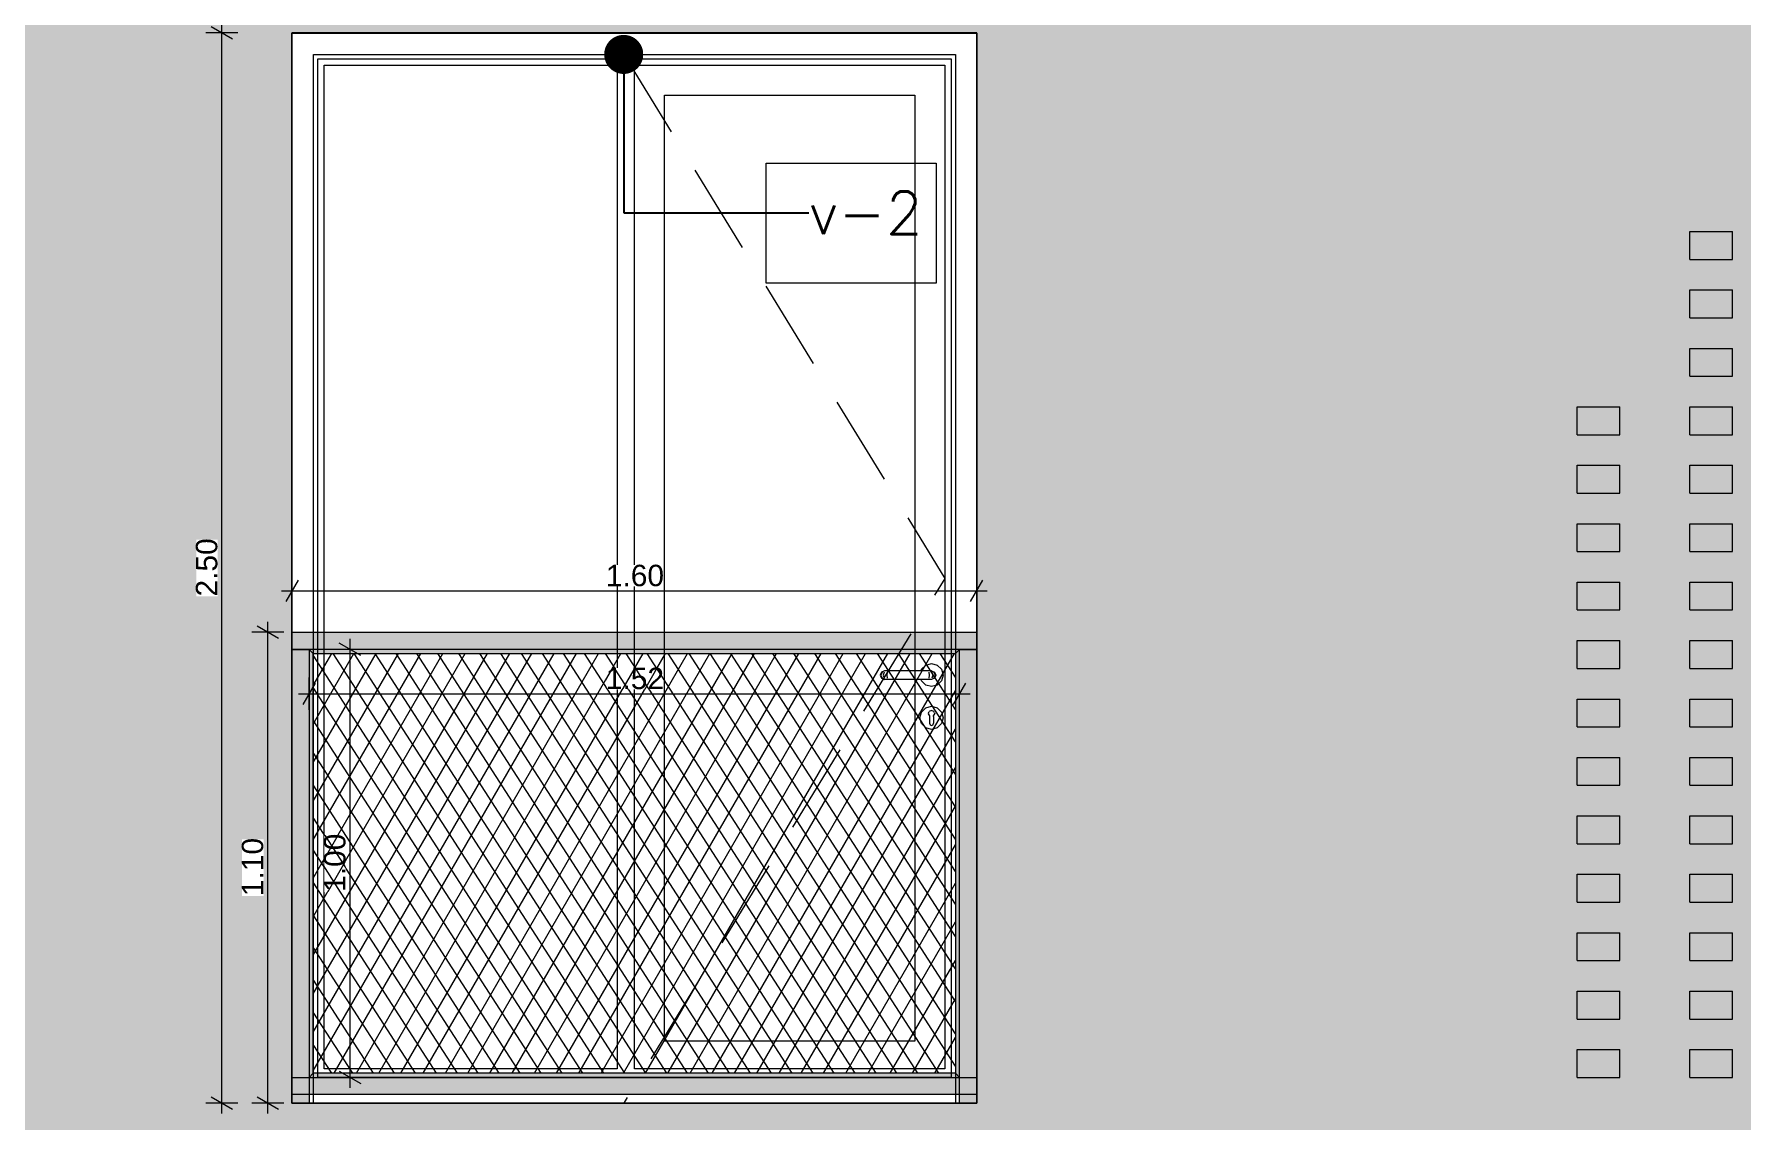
# Model space of a CAD drawing. Header units: millimetres. Extents: x 475616349 to 476941521, y 4620115302 to 4621446928.
# Drawn here: x 476655510 to 476659499, y 4620519579 to 4620522118 of the extents above; entities that cross this region are included whole.
import ezdxf

# ---------------------------------------------------------------- set-up
doc = ezdxf.new("R2010")
doc.units = ezdxf.units.MM
doc.header["$MEASUREMENT"] = 0
doc.set_wipeout_variables(frame=1)
doc.linetypes.add('Hidden Line', pattern=[317.5, 211.666667, -105.833333])
doc.linetypes.add('Wipeout_Contour', pattern=[1000, 0, -1000])
for name, color, linetype, lineweight in [('2D Drafting - General_Pen_No__30_Pen_No__9_Pen_No__9_Pen_No__253', 252, 'Continuous', 0), ('2D Drafting - General_Pen_No__30_Pen_No__9_Pen_No__9_Pen_No__7', 7, 'Continuous', 0), ('2D Drafting - General_Pen_No__7_Pen_No__7', 7, 'Continuous', 0), ('New_2D Drafting - General_Pen_No__2_Pen_No__250', 7, 'Continuous', 0), ('New_2D Drafting - General_Pen_No__30_Pen_No__9_Pen_No__9_Pen_No__255', 255, 'Continuous', 0), ('New_2D Drafting - General_Pen_No__30_Pen_No__9_Pen_No__9_Pen_No__7', 7, 'Continuous', 0), ('New_2D Drafting - General_Pen_No__4', 7, 'Continuous', 0), ('New_2D Drafting - General_Pen_No__7', 7, 'Continuous', 0), ('New_Structural - Bearing_Pen_No__250', 7, 'Continuous', 0), ('New_zoma_Pen_No__4', 7, 'Continuous', 0), ('New_zoma_Pen_No__7', 7, 'Continuous', 0), ('zoma_Pen_No__142', 142, 'Continuous', 0)]:
    doc.layers.add(name, color=color, linetype=linetype, lineweight=lineweight)
doc.layers.add('New_zoma', color=7, linetype='Continuous')
doc.layers.add('zoma', color=7, linetype='Continuous')
doc.styles.add('GENERATED_STYLE_1', font='arial.ttf')
doc.styles.add('GENERATED_STYLE_2', font='arial.ttf')
doc.dimstyles.new('GENERATED_STYLE__1', dxfattribs={"dimtxt": 200, "dimasz": 64.421331, "dimexe": 0.18, "dimexo": 3, "dimgap": 0.09, "dimtad": 1, "dimtih": 1, "dimtoh": 1, "dimlfac": 0.001, "dimzin": 0, "dimdsep": 46, "dimtxsty": 'GENERATED_STYLE_2', "dimblk": 'ARROWHEAD_2', "dimblk1": 'ARROWHEAD_2', "dimblk2": 'ARROWHEAD_2', "dimcen": 0.09, "dimclrd": 142, "dimclre": 142, "dimclrt": 142, "dimadec": 0, "dimazin": 0, "dimtfac": 1, "dimtdec": 4, "dimtmove": 0, "dimatfit": 3, "dimfxl": 1, "dimtolj": 1, "dimtzin": 0, "dimarcsym": 0})
doc.dimstyles.new('GENERATED_STYLE__18', dxfattribs={"dimtxt": 100, "dimasz": 64.421331, "dimexe": 0.18, "dimexo": 3, "dimgap": 0.09, "dimtad": 1, "dimtih": 1, "dimtoh": 1, "dimlfac": 0.001, "dimzin": 0, "dimdsep": 46, "dimtxsty": 'GENERATED_STYLE_1', "dimblk": 'ARROWHEAD_2', "dimblk1": 'ARROWHEAD_2', "dimblk2": 'ARROWHEAD_2', "dimcen": 0.09, "dimclrd": 7, "dimclre": 7, "dimclrt": 7, "dimadec": 0, "dimazin": 0, "dimtfac": 1, "dimtdec": 4, "dimtmove": 0, "dimatfit": 3, "dimfxl": 1, "dimtolj": 1, "dimtzin": 0, "dimarcsym": 0})
doc.dimstyles.new('GENERATED_STYLE__20', dxfattribs={"dimtxt": 50, "dimasz": 38, "dimexe": 0.18, "dimexo": 3, "dimgap": 0.09, "dimtad": 1, "dimlfac": 0.001, "dimzin": 0, "dimdsep": 46, "dimtxsty": 'GENERATED_STYLE_1', "dimblk": 'ARROWHEAD_2', "dimblk1": 'ARROWHEAD_2', "dimblk2": 'ARROWHEAD_2', "dimcen": 0.09, "dimclrd": 7, "dimclre": 7, "dimclrt": 7, "dimadec": 0, "dimazin": 0, "dimtfac": 1, "dimtdec": 4, "dimtmove": 0, "dimatfit": 3, "dimfxl": 1, "dimtolj": 1, "dimtzin": 0, "dimarcsym": 0})
doc.dimstyles.new('GENERATED_STYLE__26', dxfattribs={"dimtxt": 50, "dimasz": 38, "dimexe": 0.18, "dimexo": 3, "dimgap": 0.09, "dimtad": 1, "dimtih": 1, "dimtoh": 1, "dimlfac": 0.001, "dimzin": 0, "dimdsep": 46, "dimtxsty": 'GENERATED_STYLE_1', "dimblk": 'ARROWHEAD_2', "dimblk1": 'ARROWHEAD_2', "dimblk2": 'ARROWHEAD_2', "dimcen": 0.09, "dimclrd": 7, "dimclre": 7, "dimclrt": 7, "dimadec": 0, "dimazin": 0, "dimtfac": 1, "dimtdec": 4, "dimtmove": 0, "dimatfit": 3, "dimfxl": 1, "dimtolj": 1, "dimtzin": 0, "dimarcsym": 0})
doc.dimstyles.new('GENERATED_STYLE__48', dxfattribs={"dimtxt": 0.18, "dimasz": 182.4, "dimexe": 0.18, "dimexo": 0.0625, "dimgap": 0.09, "dimtad": 0, "dimtih": 1, "dimtoh": 1, "dimdec": 4, "dimzin": 0, "dimdsep": 46, "dimcen": 0.09, "dimadec": 0, "dimazin": 0, "dimtfac": 1, "dimtdec": 4, "dimtmove": 0, "dimatfit": 3, "dimldrblk": 'ARROWHEAD_11', "dimfxl": 1, "dimtolj": 1, "dimtzin": 0, "dimarcsym": 0})

# ---------------------------------------------------------------- blocks, each defined once
blk = doc.blocks.new('*D215', base_point=(476577134.1, 4620325125.7))
at = {"layer": 'zoma_Pen_No__142', "color": 142, "linetype": 'Continuous', "lineweight": 0, "transparency": 16777216}
for p, q in [((476647935.8, 4620514536.2), (476647935.8, 4620514663.4)), ((476689735.8, 4620514536.2), (476689735.8, 4620514663.4)), ((476647960.3, 4620514642.2), (476647911.3, 4620514557.4)), ((476689711.3, 4620514557.4), (476689760.3, 4620514642.2)), ((476647894.3, 4620514599.8), (476647935.8, 4620514599.8)), ((476647935.8, 4620514599.8), (476689735.8, 4620514599.8)), ((476689735.8, 4620514599.8), (476689777.2, 4620514599.8))]:
    blk.add_line(p, q, dxfattribs=at)
at = {"layer": 'zoma_Pen_No__142', "color": 142, "lineweight": 0, "transparency": 16777216, "insert": (476668493.8, 4620514639.8), "char_height": 200, "attachment_point": 7, "style": 'GENERATED_STYLE_2'}
blk.add_mtext('\\A1;{\\pql;\\fArial CYR|b0|i0|c204|p34;41.80}', dxfattribs=at)
blk = doc.blocks.new('ARROWHEAD_2')
at = {"color": 0, "linetype": 'Continuous', "lineweight": 0}
for p, q in [((-0.378, -0.655), (0.378, 0.655)), ((0, 0), (-1, 0))]:
    blk.add_line(p, q, dxfattribs=at)
blk = doc.blocks.new('*D219', base_point=(476577134.1, 4620325125.7))
at = {"layer": 'zoma_Pen_No__142', "color": 142, "linetype": 'Continuous', "lineweight": 0, "transparency": 16777216}
for p, q in [((476655062.5, 4620515328.6), (476655062.5, 4620515455.8)), ((476661562, 4620515328.6), (476661562, 4620515455.8)), ((476655087, 4620515434.6), (476655038.1, 4620515349.8)), ((476661586.5, 4620515434.6), (476661537.5, 4620515349.8)), ((476655062.5, 4620515392.2), (476661562, 4620515392.2))]:
    blk.add_line(p, q, dxfattribs=at)
at = {"layer": 'zoma_Pen_No__142', "color": 142, "lineweight": 0, "transparency": 16777216, "insert": (476658046.2, 4620515432.2), "char_height": 200, "attachment_point": 7, "style": 'GENERATED_STYLE_2'}
blk.add_mtext('\\A1;{\\pql;\\fArial CYR|b0|i0|c204|p34;6.50}', dxfattribs=at)
blk = doc.blocks.new('*D728', base_point=(476577134.1, 4620325125.7))
at = {"layer": 'New_zoma_Pen_No__4', "color": 7, "linetype": 'Continuous', "lineweight": 0, "transparency": 16777216}
for p, q in [((476655985.7, 4620522120.4), (476655910.7, 4620522120.4)), ((476655973.2, 4620522105.9), (476655923.2, 4620522134.8)), ((476655948.2, 4620522120.4), (476655948.2, 4620522144.8)), ((476655948.2, 4620519620.4), (476655948.2, 4620522120.4)), ((476655985.7, 4620519620.4), (476655910.7, 4620519620.4)), ((476655923.2, 4620519634.8), (476655973.2, 4620519606)), ((476655948.2, 4620519596), (476655948.2, 4620519620.4))]:
    blk.add_line(p, q, dxfattribs=at)
at = {"color": 254, "linetype": 'Wipeout_Contour', "lineweight": 0, "ltscale": 18580167479.62751, "transparency": 16777216}
blk.add_wipeout([(476655938.2, 4620520803.9), (476655938.2, 4620520936.9), (476655888.2, 4620520936.9), (476655888.2, 4620520803.9)], dxfattribs=at).dxf.layer = 'New_zoma'
at = {"layer": 'New_zoma_Pen_No__7', "color": 7, "lineweight": 0, "transparency": 16777216, "insert": (476655938.2, 4620520803.9), "char_height": 50, "attachment_point": 7, "rotation": 90, "style": 'GENERATED_STYLE_1'}
blk.add_mtext('\\A1;{\\pql;\\fArial|b0|i0|c0|p34;2.50}', dxfattribs=at)
blk = doc.blocks.new('*D729', base_point=(476577134.1, 4620325125.7))
at = {"layer": 'New_zoma_Pen_No__4', "color": 7, "linetype": 'Continuous', "lineweight": 0, "transparency": 16777216}
for p, q in [((476656093, 4620520720.4), (476656018, 4620520720.4)), ((476656080.5, 4620520706), (476656030.5, 4620520734.8)), ((476656055.5, 4620520720.4), (476656055.5, 4620520744.9)), ((476656055.5, 4620519620.4), (476656055.5, 4620520720.4)), ((476656093, 4620519620.4), (476656018, 4620519620.4)), ((476656030.5, 4620519634.8), (476656080.5, 4620519606)), ((476656055.5, 4620519596), (476656055.5, 4620519620.4))]:
    blk.add_line(p, q, dxfattribs=at)
at = {"color": 254, "linetype": 'Wipeout_Contour', "lineweight": 0, "ltscale": 18580164738.56846, "transparency": 16777216}
blk.add_wipeout([(476656045.5, 4620520103.9), (476656045.5, 4620520236.9), (476655995.5, 4620520236.9), (476655995.5, 4620520103.9)], dxfattribs=at).dxf.layer = 'New_zoma'
at = {"layer": 'New_zoma_Pen_No__7', "color": 7, "lineweight": 0, "transparency": 16777216, "insert": (476656045.5, 4620520103.9), "char_height": 50, "attachment_point": 7, "rotation": 90, "style": 'GENERATED_STYLE_1'}
blk.add_mtext('\\A1;{\\pql;\\fArial|b0|i0|c0|p34;1.10}', dxfattribs=at)
blk = doc.blocks.new('*D739', base_point=(476577134.1, 4620325125.7))
at = {"layer": 'New_zoma_Pen_No__4', "color": 7, "linetype": 'Continuous', "lineweight": 0, "transparency": 16777216}
for p, q in [((476654662, 4620522517.5), (476654662, 4620522644.6)), ((476661962.1, 4620522517.5), (476661962.1, 4620522644.6)), ((476654686.5, 4620522623.4), (476654637.5, 4620522538.6)), ((476661937.7, 4620522538.6), (476661986.6, 4620522623.4)), ((476654620.6, 4620522581), (476654662, 4620522581)), ((476654662, 4620522581), (476661962.1, 4620522581)), ((476661962.1, 4620522581), (476662003.6, 4620522581))]:
    blk.add_line(p, q, dxfattribs=at)
at = {"layer": 'New_zoma_Pen_No__7', "color": 7, "lineweight": 0, "transparency": 16777216, "insert": (476658179, 4620522601), "char_height": 100, "attachment_point": 7, "style": 'GENERATED_STYLE_1'}
blk.add_mtext('\\A1;{\\pql;\\fArial|b0|i0|c0|p34;7.30}', dxfattribs=at)
blk = doc.blocks.new('*D1154', base_point=(476577134.1, 4620325125.7))
at = {"layer": 'New_zoma_Pen_No__4', "color": 7, "linetype": 'Continuous', "lineweight": 0, "transparency": 16777216}
for p, q in [((476656126.3, 4620520842.3), (476656097.4, 4620520792.3)), ((476656111.8, 4620520779.8), (476656111.8, 4620520854.8)), ((476657697.4, 4620520792.3), (476657726.3, 4620520842.3)), ((476657711.8, 4620520779.8), (476657711.8, 4620520854.8)), ((476656087.4, 4620520817.3), (476656111.8, 4620520817.3)), ((476656111.8, 4620520817.3), (476657711.8, 4620520817.3)), ((476657711.8, 4620520817.3), (476657736.3, 4620520817.3))]:
    blk.add_line(p, q, dxfattribs=at)
at = {"color": 254, "linetype": 'Wipeout_Contour', "lineweight": 0, "ltscale": 18580167817.62428, "transparency": 16777216}
blk.add_wipeout([(476656845.3, 4620520827.3), (476656978.3, 4620520827.3), (476656978.3, 4620520877.3), (476656845.3, 4620520877.3)], dxfattribs=at).dxf.layer = 'New_zoma'
at = {"layer": 'New_zoma_Pen_No__7', "color": 7, "lineweight": 0, "transparency": 16777216, "insert": (476656845.3, 4620520827.3), "char_height": 50, "attachment_point": 7, "style": 'GENERATED_STYLE_1'}
blk.add_mtext('\\A1;{\\pql;\\fArial|b0|i0|c0|p34;1.60}', dxfattribs=at)
blk = doc.blocks.new('*D1155', base_point=(476577134.1, 4620325125.7))
at = {"layer": 'New_zoma_Pen_No__4', "color": 7, "linetype": 'Continuous', "lineweight": 0, "transparency": 16777216}
for p, q in [((476656166.3, 4620520601.8), (476656137.4, 4620520551.8)), ((476656151.8, 4620520539.3), (476656151.8, 4620520614.3)), ((476657657.4, 4620520551.8), (476657686.3, 4620520601.8)), ((476657671.8, 4620520539.3), (476657671.8, 4620520614.3)), ((476656127.4, 4620520576.8), (476656151.8, 4620520576.8)), ((476656151.8, 4620520576.8), (476657671.8, 4620520576.8)), ((476657671.8, 4620520576.8), (476657696.3, 4620520576.8))]:
    blk.add_line(p, q, dxfattribs=at)
at = {"color": 254, "linetype": 'Wipeout_Contour', "lineweight": 0, "ltscale": 18580166860.67261, "transparency": 16777216}
blk.add_wipeout([(476656845.3, 4620520586.8), (476656978.4, 4620520586.8), (476656978.4, 4620520636.8), (476656845.3, 4620520636.8)], dxfattribs=at).dxf.layer = 'New_zoma'
at = {"layer": 'New_zoma_Pen_No__7', "color": 7, "lineweight": 0, "transparency": 16777216, "insert": (476656845.3, 4620520586.8), "char_height": 50, "attachment_point": 7, "style": 'GENERATED_STYLE_1'}
blk.add_mtext('\\A1;{\\pql;\\fArial|b0|i0|c0|p34;1.52}', dxfattribs=at)
blk = doc.blocks.new('*D1156', base_point=(476577134.1, 4620325125.7))
at = {"layer": 'New_zoma_Pen_No__4', "color": 7, "linetype": 'Continuous', "lineweight": 0, "transparency": 16777216}
for p, q in [((476656285.1, 4620520680.4), (476656210.1, 4620520680.4)), ((476656272.6, 4620520666), (476656222.6, 4620520694.8)), ((476656247.6, 4620520680.4), (476656247.6, 4620520704.9)), ((476656247.6, 4620519680.4), (476656247.6, 4620520680.4)), ((476656285.1, 4620519680.4), (476656210.1, 4620519680.4)), ((476656222.6, 4620519694.8), (476656272.6, 4620519666)), ((476656247.6, 4620519656), (476656247.6, 4620519680.4))]:
    blk.add_line(p, q, dxfattribs=at)
at = {"color": 254, "linetype": 'Wipeout_Contour', "lineweight": 0, "ltscale": 18580164857.24568, "transparency": 16777216}
blk.add_wipeout([(476656237.6, 4620520113.9), (476656237.6, 4620520246.9), (476656187.6, 4620520246.9), (476656187.6, 4620520113.9)], dxfattribs=at).dxf.layer = 'New_zoma'
at = {"layer": 'New_zoma_Pen_No__7', "color": 7, "lineweight": 0, "transparency": 16777216, "insert": (476656237.6, 4620520113.9), "char_height": 50, "attachment_point": 7, "rotation": 89.9998, "style": 'GENERATED_STYLE_1'}
blk.add_mtext('\\A1;{\\pql;\\fArial|b0|i0|c0|p34;1.00}', dxfattribs=at)
blk = doc.blocks.new('ARROWHEAD_11')
at = {"color": 0, "linetype": 'Continuous', "lineweight": 0}
blk.add_line((0, 0), (-1, 0), dxfattribs=at)
at = {"color": 0, "linetype": 'Continuous', "lineweight": 0, "const_width": 0.25, "flags": 128}
blk.add_lwpolyline([(-0.125, 0, 1), (0.125, 0, 1)], format="xyb", close=True, dxfattribs=at)

msp = doc.modelspace()

# ---------------------------------------------------------------- hatches: boundary and pattern name
at = {"layer": '2D Drafting - General_Pen_No__30_Pen_No__9_Pen_No__9_Pen_No__253', "linetype": 'Continuous', "lineweight": 0}
h = msp.add_hatch(dxfattribs=at)
h.set_pattern_fill('BRICK___RUNNING_BOND', color=252, style=0, pattern_type=2)
h.set_pattern_definition([(0, (476692910.175, 4620522353.93), (0, 66.64), []), (90, (476692910.17, 4620522353.93), (-244.8, 0), [66.64, -66.64]), (90, (476693032.57, 4620522420.57), (-244.8, 0), [66.64, -66.64])])
h.paths.add_polyline_path([(476647692.13, 4620532819.956), (476647692.13, 4620519520.362), (476648861.998, 4620519520.362), (476648862.006, 4620522120.37), (476648862.006, 4620523542.007), (476648862.006, 4620531720.362), (476648862.006, 4620531932.715), (476648862.006, 4620532420.362), (476654662.006, 4620532420.362), (476654662.006, 4620519520.362), (476661919.968, 4620519520.362), (476661962.147, 4620519520.362), (476661962.147, 4620522820.364), (476661962.147, 4620525320.374), (476661962.147, 4620525944.887), (476661962.147, 4620532420.374), (476665762.003, 4620532420.374), (476665762.003, 4620522120.38), (476665162.198, 4620522120.38), (476665162.198, 4620517320.329), (476668462.159, 4620517320.329), (476668462.159, 4620517320.295), (476668932.159, 4620517320.295), (476668932.159, 4620532819.956), (476661962.147, 4620532819.956), (476655062.006, 4620532819.956)])
h.paths.add_polyline_path([(476661562.006, 4620526020.374), (476655062.006, 4620526020.374), (476655062.006, 4620528520.374), (476661562.006, 4620528520.374)], flags=0)
h.paths.add_polyline_path([(476661562.006, 4620522820.364), (476655062.006, 4620522820.364), (476655062.006, 4620525320.374), (476661562.006, 4620525320.374)], flags=0)
h.paths.add_polyline_path([(476661562.006, 4620529220.374), (476655062.006, 4620529220.374), (476655062.006, 4620531720.361), (476661562.006, 4620531720.361)], flags=0)
h.paths.add_polyline_path([(476656112.047, 4620522120.412), (476656112.047, 4620519620.412), (476657707.931, 4620519620.412), (476657712.047, 4620519620.412), (476657712.047, 4620522120.412)], flags=0)
h.paths.add_polyline_path([(476666262.224, 4620522120.362), (476666262.224, 4620520520.362), (476667862.223, 4620520520.362), (476667862.223, 4620522120.362)], flags=0)
h.paths.add_polyline_path([(476667862.223, 4620530120.362), (476667862.223, 4620531720.362), (476666262.224, 4620531720.362), (476666262.224, 4620530120.362)], flags=0)
h.paths.add_polyline_path([(476666262.228, 4620528520.362), (476666262.228, 4620526920.362), (476667862.228, 4620526920.362), (476667862.228, 4620528520.362)], flags=0)
h.paths.add_polyline_path([(476666262.228, 4620523720.362), (476667862.228, 4620523720.362), (476667862.228, 4620525320.362), (476666262.228, 4620525320.362)], flags=0)
h.paths.add_polyline_path([(476666262.435, 4620518320.362), (476667862.006, 4620518320.362), (476667862.006, 4620518920.362), (476666262.435, 4620518920.362)], flags=0)

# ---------------------------------------------------------------- linework, layer by layer
at = {"layer": '2D Drafting - General_Pen_No__30_Pen_No__9_Pen_No__9_Pen_No__7', "color": 7, "linetype": 'Continuous', "lineweight": 0, "flags": 128}
msp.add_lwpolyline([(476656112.047, 4620522120.412), (476656112.047, 4620519620.412), (476657707.931, 4620519620.412), (476657712.047, 4620519620.412), (476657712.047, 4620522120.412)], close=True, dxfattribs=at)
at = {"layer": '2D Drafting - General_Pen_No__7_Pen_No__7', "color": 7, "linetype": 'Continuous', "lineweight": 0, "flags": 128}
for points in [[(476657707.922, 4620519620.348), (476656112.039, 4620519620.353), (476656112.047, 4620522120.353), (476657712.047, 4620522120.348)], [(476657712.047, 4620522120.348), (476657712.039, 4620519620.348), (476657707.922, 4620519620.348)]]:
    msp.add_lwpolyline(points, dxfattribs=at)
for points in [[(476656162.047, 4620522070.352), (476657662.047, 4620522070.347), (476657662.039, 4620519620.348), (476656162.039, 4620519620.354)], [(476656172.047, 4620522060.352), (476657652.047, 4620522060.347), (476657652.039, 4620519680.349), (476656172.039, 4620519680.354)], [(476656187.047, 4620522045.352), (476656872.047, 4620522045.35), (476656872.039, 4620519700.352), (476656187.039, 4620519700.354)], [(476656912.043, 4620522045.349), (476657637.047, 4620522045.347), (476657637.039, 4620519700.349), (476656912.039, 4620519700.352)], [(476656982.047, 4620521975.349), (476657567.047, 4620521975.347), (476657567.039, 4620519765.35), (476656982.039, 4620519765.352)]]:
    msp.add_lwpolyline(points, close=True, dxfattribs=at)
at = {"layer": '2D Drafting - General_Pen_No__7_Pen_No__7', "color": 7, "linetype": 'Hidden Line', "lineweight": 0, "flags": 128}
msp.add_lwpolyline([(476656887.047, 4620522070.349), (476657637.043, 4620520846.224), (476656887.816, 4620519621.635)], dxfattribs=at)
at = {"layer": 'New_2D Drafting - General_Pen_No__2_Pen_No__250', "color": 7, "linetype": 'Continuous', "lineweight": 0, "flags": 128}
msp.add_lwpolyline([(476657219.698, 4620521815.981), (476657616.699, 4620521815.981), (476657616.699, 4620521536.293), (476657219.698, 4620521536.293)], close=True, dxfattribs=at)
at = {"layer": 'New_Structural - Bearing_Pen_No__250', "color": 7, "linetype": 'Continuous', "lineweight": 0}
for p, q in [((476659377.82, 4620521591.496), (476659377.82, 4620521656.496)), ((476659377.82, 4620521656.496), (476659477.493, 4620521656.496)), ((476659477.493, 4620521591.496), (476659477.493, 4620521656.496)), ((476659377.82, 4620521591.496), (476659477.493, 4620521591.496)), ((476659377.82, 4620521454.978), (476659377.82, 4620521519.978)), ((476659377.82, 4620521519.978), (476659477.493, 4620521519.978)), ((476659477.493, 4620521454.978), (476659477.493, 4620521519.978)), ((476659377.82, 4620521454.978), (476659477.493, 4620521454.978)), ((476659377.82, 4620521318.461), (476659377.82, 4620521383.461)), ((476659377.82, 4620521383.461), (476659477.493, 4620521383.461)), ((476659477.493, 4620521318.461), (476659477.493, 4620521383.461)), ((476659377.82, 4620521318.461), (476659477.493, 4620521318.461)), ((476659114.186, 4620521181.944), (476659114.186, 4620521246.944)), ((476659114.186, 4620521246.944), (476659213.859, 4620521246.944)), ((476659213.859, 4620521181.944), (476659213.859, 4620521246.944)), ((476659377.82, 4620521181.944), (476659377.82, 4620521246.944)), ((476659377.82, 4620521246.944), (476659477.493, 4620521246.944)), ((476659477.493, 4620521181.944), (476659477.493, 4620521246.944)), ((476659114.186, 4620521181.944), (476659213.859, 4620521181.944)), ((476659377.82, 4620521181.944), (476659477.493, 4620521181.944)), ((476659114.186, 4620521045.426), (476659114.186, 4620521110.426)), ((476659114.186, 4620521110.426), (476659213.859, 4620521110.426)), ((476659213.859, 4620521045.426), (476659213.859, 4620521110.426)), ((476659377.864, 4620521045.426), (476659377.864, 4620521110.426)), ((476659377.864, 4620521110.426), (476659477.536, 4620521110.426)), ((476659477.536, 4620521045.426), (476659477.536, 4620521110.426)), ((476659114.186, 4620521045.426), (476659213.859, 4620521045.426)), ((476659377.864, 4620521045.426), (476659477.536, 4620521045.426)), ((476659114.186, 4620520908.909), (476659114.186, 4620520973.909)), ((476659114.186, 4620520973.909), (476659213.859, 4620520973.909)), ((476659213.859, 4620520908.909), (476659213.859, 4620520973.909)), ((476659377.864, 4620520908.909), (476659377.864, 4620520973.909)), ((476659377.864, 4620520973.909), (476659477.536, 4620520973.909)), ((476659477.536, 4620520908.909), (476659477.536, 4620520973.909)), ((476659114.186, 4620520908.909), (476659213.859, 4620520908.909)), ((476659377.864, 4620520908.909), (476659477.536, 4620520908.909)), ((476659114.186, 4620520772.392), (476659114.186, 4620520837.392)), ((476659114.186, 4620520837.392), (476659213.859, 4620520837.392)), ((476659213.859, 4620520772.392), (476659213.859, 4620520837.392)), ((476659377.864, 4620520772.392), (476659377.864, 4620520837.392)), ((476659377.864, 4620520837.392), (476659477.536, 4620520837.392)), ((476659477.536, 4620520772.392), (476659477.536, 4620520837.392)), ((476659114.186, 4620520772.392), (476659213.859, 4620520772.392)), ((476659377.864, 4620520772.392), (476659477.536, 4620520772.392)), ((476659114.186, 4620520635.875), (476659114.186, 4620520700.875)), ((476659114.186, 4620520700.875), (476659213.859, 4620520700.875)), ((476659213.859, 4620520635.875), (476659213.859, 4620520700.875)), ((476659377.864, 4620520635.875), (476659377.864, 4620520700.875)), ((476659377.864, 4620520700.875), (476659477.536, 4620520700.875)), ((476659477.536, 4620520635.875), (476659477.536, 4620520700.875)), ((476657582.769, 4620520633.848), (476657592.652, 4620520643.731)), ((476657592.652, 4620520643.731), (476657606.152, 4620520647.348)), ((476657606.152, 4620520647.348), (476657619.652, 4620520643.731)), ((476657619.652, 4620520643.731), (476657629.535, 4620520633.848)), ((476659114.186, 4620520635.875), (476659213.859, 4620520635.875)), ((476659377.864, 4620520635.875), (476659477.536, 4620520635.875)), ((476657489.081, 4620520627.42), (476657486.152, 4620520620.348)), ((476657486.152, 4620520620.348), (476657489.081, 4620520613.277)), ((476657490.633, 4620520627.42), (476657487.874, 4620520620.348)), ((476657487.874, 4620520620.348), (476657490.633, 4620520613.277)), ((476657496.152, 4620520630.348), (476657489.081, 4620520627.42)), ((476657489.081, 4620520613.277), (476657496.152, 4620520610.348)), ((476657495.447, 4620520627.42), (476657493.336, 4620520620.348)), ((476657493.336, 4620520620.348), (476657495.447, 4620520613.277)), ((476657497.294, 4620520630.348), (476657496.152, 4620520630.348)), ((476657497.294, 4620520610.348), (476657496.152, 4620520610.348)), ((476657500.545, 4620520630.348), (476657497.294, 4620520630.348)), ((476657500.545, 4620520610.348), (476657497.294, 4620520610.348)), ((476657505.412, 4620520630.348), (476657500.545, 4620520630.348)), ((476657505.412, 4620520610.348), (476657500.545, 4620520610.348)), ((476657502.653, 4620520627.419), (476657501.51, 4620520620.348)), ((476657501.51, 4620520620.348), (476657502.653, 4620520613.277)), ((476657511.152, 4620520630.348), (476657505.412, 4620520630.348)), ((476657511.152, 4620520610.348), (476657505.412, 4620520610.348)), ((476657591.152, 4620520630.348), (476657511.152, 4620520630.348)), ((476657591.152, 4620520610.348), (476657511.152, 4620520610.348)), ((476657581.831, 4620520630.348), (476657582.769, 4620520633.848)), ((476657582.769, 4620520606.848), (476657581.831, 4620520610.348)), ((476657592.652, 4620520596.965), (476657582.769, 4620520606.848)), ((476657596.892, 4620520630.348), (476657591.152, 4620520630.348)), ((476657596.892, 4620520610.348), (476657591.152, 4620520610.348)), ((476657606.152, 4620520593.348), (476657592.652, 4620520596.965)), ((476657601.759, 4620520630.348), (476657596.892, 4620520630.348)), ((476657601.758, 4620520610.348), (476657596.892, 4620520610.348)), ((476657599.651, 4620520627.419), (476657600.794, 4620520620.348)), ((476657600.794, 4620520620.348), (476657599.651, 4620520613.277)), ((476657605.01, 4620520610.348), (476657601.758, 4620520610.348)), ((476657605.01, 4620520630.348), (476657601.759, 4620520630.348)), ((476657606.152, 4620520630.348), (476657605.01, 4620520630.348)), ((476657606.152, 4620520610.348), (476657605.01, 4620520610.348)), ((476657606.152, 4620520630.348), (476657613.223, 4620520627.419)), ((476657613.223, 4620520613.277), (476657606.152, 4620520610.348)), ((476657619.652, 4620520596.965), (476657606.152, 4620520593.348)), ((476657608.968, 4620520620.348), (476657606.856, 4620520613.277)), ((476657606.857, 4620520627.419), (476657608.968, 4620520620.348)), ((476657611.671, 4620520627.419), (476657614.43, 4620520620.348)), ((476657614.43, 4620520620.348), (476657611.671, 4620520613.277)), ((476657613.223, 4620520627.419), (476657616.152, 4620520620.348)), ((476657616.152, 4620520620.348), (476657613.223, 4620520613.277)), ((476657629.535, 4620520606.848), (476657619.652, 4620520596.965)), ((476657629.535, 4620520633.848), (476657633.152, 4620520620.348)), ((476657633.152, 4620520620.348), (476657629.535, 4620520606.848)), ((476659114.186, 4620520499.357), (476659114.186, 4620520564.357)), ((476659114.186, 4620520564.357), (476659213.859, 4620520564.357)), ((476659213.859, 4620520499.357), (476659213.859, 4620520564.357)), ((476659377.864, 4620520499.357), (476659377.864, 4620520564.357)), ((476659377.864, 4620520564.357), (476659477.536, 4620520564.357)), ((476659477.536, 4620520499.357), (476659477.536, 4620520564.357)), ((476657579.152, 4620520520.348), (476657582.769, 4620520533.848)), ((476657582.769, 4620520506.848), (476657579.152, 4620520520.348)), ((476657582.769, 4620520533.848), (476657592.652, 4620520543.731)), ((476657592.652, 4620520543.731), (476657606.152, 4620520547.348)), ((476657599.431, 4620520531.988), (476657598.684, 4620520530.04)), ((476657598.684, 4620520530.04), (476657601.152, 4620520524.748)), ((476657599.431, 4620520531.988), (476657600.776, 4620520535.492)), ((476657606.152, 4620520537.774), (476657600.776, 4620520535.492)), ((476657601.152, 4620520524.748), (476657601.152, 4620520523.235)), ((476657601.152, 4620520523.235), (476657601.152, 4620520520.348)), ((476657601.152, 4620520520.348), (476657601.152, 4620520517.461)), ((476657601.152, 4620520517.461), (476657601.152, 4620520511.688)), ((476657606.152, 4620520547.348), (476657619.652, 4620520543.731)), ((476657611.527, 4620520535.492), (476657606.152, 4620520537.774)), ((476657611.152, 4620520524.748), (476657613.619, 4620520530.04)), ((476657611.152, 4620520523.235), (476657611.152, 4620520524.748)), ((476657611.152, 4620520523.235), (476657611.152, 4620520520.348)), ((476657611.152, 4620520520.348), (476657611.152, 4620520517.461)), ((476657611.152, 4620520517.461), (476657611.152, 4620520511.688)), ((476657612.872, 4620520531.988), (476657611.527, 4620520535.492)), ((476657612.872, 4620520531.988), (476657613.619, 4620520530.04)), ((476657619.652, 4620520543.731), (476657629.534, 4620520533.848)), ((476657629.534, 4620520533.848), (476657633.152, 4620520520.348)), ((476657633.152, 4620520520.348), (476657629.534, 4620520506.848)), ((476657592.652, 4620520496.965), (476657582.769, 4620520506.848)), ((476657606.151, 4620520493.348), (476657592.652, 4620520496.965)), ((476657601.152, 4620520511.688), (476657601.152, 4620520507.848)), ((476657601.152, 4620520507.848), (476657602.616, 4620520504.313)), ((476657602.616, 4620520504.313), (476657606.152, 4620520502.848)), ((476657619.652, 4620520496.965), (476657606.151, 4620520493.348)), ((476657606.152, 4620520502.848), (476657609.687, 4620520504.313)), ((476657609.687, 4620520504.313), (476657611.152, 4620520507.848)), ((476657611.152, 4620520511.688), (476657611.152, 4620520507.848)), ((476657629.534, 4620520506.848), (476657619.652, 4620520496.965)), ((476659114.186, 4620520499.357), (476659213.859, 4620520499.357)), ((476659377.864, 4620520499.357), (476659477.536, 4620520499.357)), ((476659114.186, 4620520362.84), (476659114.186, 4620520427.84)), ((476659114.186, 4620520427.84), (476659213.859, 4620520427.84)), ((476659213.859, 4620520362.84), (476659213.859, 4620520427.84)), ((476659377.864, 4620520362.84), (476659377.864, 4620520427.84)), ((476659377.864, 4620520427.84), (476659477.536, 4620520427.84)), ((476659477.536, 4620520362.84), (476659477.536, 4620520427.84)), ((476659114.186, 4620520362.84), (476659213.859, 4620520362.84)), ((476659377.864, 4620520362.84), (476659477.536, 4620520362.84)), ((476659114.186, 4620520226.323), (476659114.186, 4620520291.323)), ((476659114.186, 4620520291.323), (476659213.859, 4620520291.323)), ((476659213.859, 4620520226.323), (476659213.859, 4620520291.323)), ((476659377.864, 4620520226.323), (476659377.864, 4620520291.323)), ((476659377.864, 4620520291.323), (476659477.536, 4620520291.323)), ((476659477.536, 4620520226.323), (476659477.536, 4620520291.323)), ((476659114.186, 4620520226.323), (476659213.859, 4620520226.323)), ((476659377.864, 4620520226.323), (476659477.536, 4620520226.323)), ((476659114.186, 4620520089.806), (476659114.186, 4620520154.806)), ((476659114.186, 4620520154.806), (476659213.859, 4620520154.806)), ((476659213.859, 4620520089.806), (476659213.859, 4620520154.806)), ((476659377.864, 4620520089.806), (476659377.864, 4620520154.806)), ((476659377.864, 4620520154.806), (476659477.536, 4620520154.806)), ((476659477.536, 4620520089.806), (476659477.536, 4620520154.806)), ((476659114.186, 4620520089.806), (476659213.859, 4620520089.806)), ((476659377.864, 4620520089.806), (476659477.536, 4620520089.806)), ((476659114.186, 4620519953.288), (476659114.186, 4620520018.288)), ((476659114.186, 4620520018.288), (476659213.859, 4620520018.288)), ((476659213.859, 4620519953.288), (476659213.859, 4620520018.288)), ((476659377.864, 4620519953.288), (476659377.864, 4620520018.288)), ((476659377.864, 4620520018.288), (476659477.536, 4620520018.288)), ((476659477.536, 4620519953.288), (476659477.536, 4620520018.288)), ((476659114.186, 4620519953.288), (476659213.859, 4620519953.288)), ((476659377.864, 4620519953.288), (476659477.536, 4620519953.288)), ((476659114.186, 4620519816.771), (476659114.186, 4620519881.771)), ((476659114.186, 4620519881.771), (476659213.859, 4620519881.771)), ((476659213.859, 4620519816.771), (476659213.859, 4620519881.771)), ((476659377.864, 4620519816.771), (476659377.864, 4620519881.771)), ((476659377.864, 4620519881.771), (476659477.536, 4620519881.771)), ((476659477.536, 4620519816.771), (476659477.536, 4620519881.771)), ((476659114.186, 4620519816.771), (476659213.859, 4620519816.771)), ((476659377.864, 4620519816.771), (476659477.536, 4620519816.771)), ((476659114.186, 4620519680.254), (476659114.186, 4620519745.254)), ((476659114.186, 4620519745.254), (476659213.859, 4620519745.254)), ((476659213.859, 4620519680.254), (476659213.859, 4620519745.254)), ((476659377.864, 4620519680.254), (476659377.864, 4620519745.254)), ((476659377.864, 4620519745.254), (476659477.536, 4620519745.254)), ((476659477.536, 4620519680.254), (476659477.536, 4620519745.254)), ((476659114.186, 4620519680.254), (476659213.859, 4620519680.254)), ((476659377.864, 4620519680.254), (476659477.536, 4620519680.254))]:
    msp.add_line(p, q, dxfattribs=at)

# ---------------------------------------------------------------- texts
at = {"layer": 'New_2D Drafting - General_Pen_No__2_Pen_No__250', "color": 7, "linetype": 'Continuous', "lineweight": 0, "insert": (476657319.698, 4620521700.425), "char_height": 100, "attachment_point": 4}
msp.add_mtext('\\A1;{\\pql;\\Ftxt.shx;v-\\Ftxt.shx;2}', dxfattribs=at)

# ---------------------------------------------------------------- dimensions: what is measured, and where the dimension line sits
at = {"layer": 'zoma', "color": 142, "linetype": 'Continuous', "lineweight": 0}
for base, p1, p2, picture, middle in [((476689735.789, 4620514599.79), (476647935.789, 4620523200.337), (476689735.789, 4620525162.276), '*D215', (476668829.847, 4620514739.79)), ((476661562.006, 4620515392.217), (476655062.529, 4620519989.002), (476661562.006, 4620515392.217), '*D219', (476658305.975, 4620515532.217))]:
    dim = msp.add_linear_dim(base=base, p1=p1, p2=p2, dimstyle='GENERATED_STYLE__1', dxfattribs=at)
    dim.commit()
    dim.dimension.update_dxf_attribs({"geometry": picture, "text_midpoint": middle, "dimtype": 160})

# ---------------------------------------------------------------- leaders
at = {"layer": 'New_2D Drafting - General_Pen_No__2_Pen_No__250', "color": 7, "linetype": 'Continuous', "lineweight": 0, "annotation_type": 0, "has_hookline": 1, "hookline_direction": 0, "text_width": 266.667}
msp.add_leader([(476656887.047, 4620522070.349), (476656887.047, 4620521700.425), (476657319.608, 4620521700.425)], dimstyle='GENERATED_STYLE__48', dxfattribs=at)

# ---------------------------------------------------------------- next in the draw order: dimensions: what is measured, and where the dimension line sits
at = {"layer": 'New_zoma', "color": 7, "linetype": 'Continuous', "lineweight": 0}
dim = msp.add_linear_dim(base=(476655948.157, 4620522120.353), p1=(476656111.832, 4620519620.412), p2=(476656112.047, 4620522120.353), angle=90, dimstyle='GENERATED_STYLE__20', dxfattribs=at)
dim.commit()
dim.dimension.update_dxf_attribs({"geometry": '*D728', "text_midpoint": (476655913.157, 4620520868.809), "dimtype": 160, "text_rotation": 90})

# ---------------------------------------------------------------- next in the draw order: dimensions: what is measured, and where the dimension line sits
dim = msp.add_linear_dim(base=(476656055.452, 4620520720.413), p1=(476656111.832, 4620519620.412), p2=(476656111.832, 4620520720.413), angle=90, dimstyle='GENERATED_STYLE__20', dxfattribs=at)
dim.commit()
dim.dimension.update_dxf_attribs({"geometry": '*D729', "text_midpoint": (476656020.452, 4620520168.839), "dimtype": 160, "text_rotation": 90})

# ---------------------------------------------------------------- next in the draw order: dimensions: what is measured, and where the dimension line sits
dim = msp.add_linear_dim(base=(476661962.147, 4620522581.028), p1=(476654662.006, 4620519520.362), p2=(476661962.147, 4620519520.362), dimstyle='GENERATED_STYLE__18', dxfattribs=at)
dim.commit()
dim.dimension.update_dxf_attribs({"geometry": '*D739', "text_midpoint": (476658308.93, 4620522651.028), "dimtype": 160})

# ---------------------------------------------------------------- next in the draw order: dimensions: what is measured, and where the dimension line sits
for base, p1, p2, picture, middle in [((476657711.832, 4620520817.306), (476656111.832, 4620520720.413), (476657711.832, 4620520720.413), '*D1154', (476656910.259, 4620520852.306)), ((476657671.839, 4620520576.798), (476656151.839, 4620520680.413), (476657671.839, 4620520680.413), '*D1155', (476656910.265, 4620520611.798))]:
    dim = msp.add_linear_dim(base=base, p1=p1, p2=p2, dimstyle='GENERATED_STYLE__26', dxfattribs=at)
    dim.commit()
    dim.dimension.update_dxf_attribs({"geometry": picture, "text_midpoint": middle, "dimtype": 160})

# ---------------------------------------------------------------- next in the draw order: hatches: boundary and pattern name
at = {"layer": 'New_2D Drafting - General_Pen_No__30_Pen_No__9_Pen_No__9_Pen_No__255', "linetype": 'Continuous', "lineweight": 0}
for points in [[(476657661.839, 4620519690.412), (476657671.839, 4620519680.412), (476657671.839, 4620520680.413), (476657661.839, 4620520670.413)], [(476657711.845, 4620519620.412), (476657671.839, 4620519620.412), (476657671.839, 4620520680.413), (476657711.845, 4620520680.413)]]:
    msp.add_hatch(color=255, dxfattribs=at).paths.add_polyline_path(points)

# ---------------------------------------------------------------- next in the draw order: linework, layer by layer
at = {"layer": 'New_2D Drafting - General_Pen_No__30_Pen_No__9_Pen_No__9_Pen_No__7', "color": 7, "linetype": 'Continuous', "lineweight": 0, "flags": 128}
for points in [[(476657661.839, 4620519690.412), (476657671.839, 4620519680.412), (476657671.839, 4620520680.413), (476657661.839, 4620520670.413)], [(476657711.845, 4620519620.412), (476657671.839, 4620519620.412), (476657671.839, 4620520680.413), (476657711.845, 4620520680.413)]]:
    msp.add_lwpolyline(points, close=True, dxfattribs=at)

# ---------------------------------------------------------------- next in the draw order: dimensions: what is measured, and where the dimension line sits
at = {"layer": 'New_zoma', "color": 7, "linetype": 'Continuous', "lineweight": 0}
dim = msp.add_linear_dim(base=(476656247.648, 4620520680.413), p1=(476656151.839, 4620519680.412), p2=(476656151.839, 4620520680.413), angle=89.999803, dimstyle='GENERATED_STYLE__20', dxfattribs=at)
dim.commit()
dim.dimension.update_dxf_attribs({"geometry": '*D1156', "text_midpoint": (476656212.647, 4620520178.839), "dimtype": 160, "text_rotation": 89.999803})

# ---------------------------------------------------------------- next in the draw order: hatches: boundary and pattern name
at = {"layer": 'New_2D Drafting - General_Pen_No__30_Pen_No__9_Pen_No__9_Pen_No__255', "linetype": 'Continuous', "lineweight": 0}
for points in [[(476657711.832, 4620520720.413), (476657711.832, 4620520680.413), (476656111.832, 4620520680.413), (476656111.832, 4620520720.413)], [(476656151.839, 4620519620.412), (476656111.832, 4620519620.412), (476656111.832, 4620520680.413), (476656151.839, 4620520680.413)], [(476656151.839, 4620519680.412), (476656161.839, 4620519690.412), (476656161.839, 4620520670.413), (476656151.839, 4620520680.413)], [(476657661.839, 4620520670.413), (476657671.839, 4620520680.413), (476656151.839, 4620520680.413), (476656161.839, 4620520670.413)], [(476657711.845, 4620519680.412), (476657711.845, 4620519640.412), (476656111.832, 4620519640.412), (476656111.832, 4620519680.412)], [(476657671.839, 4620519680.412), (476657661.839, 4620519690.412), (476656161.839, 4620519690.412), (476656151.839, 4620519680.412)]]:
    msp.add_hatch(color=255, dxfattribs=at).paths.add_polyline_path(points)
at = {"layer": 'New_2D Drafting - General_Pen_No__7', "linetype": 'Continuous', "lineweight": 0}
h = msp.add_hatch(dxfattribs=at)
h.set_pattern_fill('BATT_INSULATION', style=0, pattern_type=2)
h.set_pattern_definition([(60, (476577134.07, 4620325125.74), (-38.971143, 22.5), []), (122.833095, (476577134.07, 4620325125.74), (36.80608, 18.75), [])])
h.paths.add_polyline_path([(476656161.839, 4620520670.413), (476657661.839, 4620520670.413), (476657661.839, 4620519690.412), (476656161.839, 4620519690.412)])

# ---------------------------------------------------------------- next in the draw order: linework, layer by layer
at = {"layer": 'New_2D Drafting - General_Pen_No__30_Pen_No__9_Pen_No__9_Pen_No__7', "color": 7, "linetype": 'Continuous', "lineweight": 0, "flags": 128}
for points in [[(476657711.832, 4620520720.413), (476657711.832, 4620520680.413), (476656111.832, 4620520680.413), (476656111.832, 4620520720.413)], [(476656151.839, 4620519620.412), (476656111.832, 4620519620.412), (476656111.832, 4620520680.413), (476656151.839, 4620520680.413)], [(476656151.839, 4620519680.412), (476656161.839, 4620519690.412), (476656161.839, 4620520670.413), (476656151.839, 4620520680.413)], [(476657661.839, 4620520670.413), (476657671.839, 4620520680.413), (476656151.839, 4620520680.413), (476656161.839, 4620520670.413)], [(476657711.845, 4620519680.412), (476657711.845, 4620519640.412), (476656111.832, 4620519640.412), (476656111.832, 4620519680.412)], [(476657671.839, 4620519680.412), (476657661.839, 4620519690.412), (476656161.839, 4620519690.412), (476656151.839, 4620519680.412)]]:
    msp.add_lwpolyline(points, close=True, dxfattribs=at)
at = {"layer": 'New_2D Drafting - General_Pen_No__4', "color": 7, "linetype": 'Continuous', "lineweight": 0, "flags": 128}
msp.add_lwpolyline([(476656161.839, 4620520670.413), (476657661.839, 4620520670.413), (476657661.839, 4620519690.412), (476656161.839, 4620519690.412)], close=True, dxfattribs=at)

doc.saveas('drawing.dxf')
